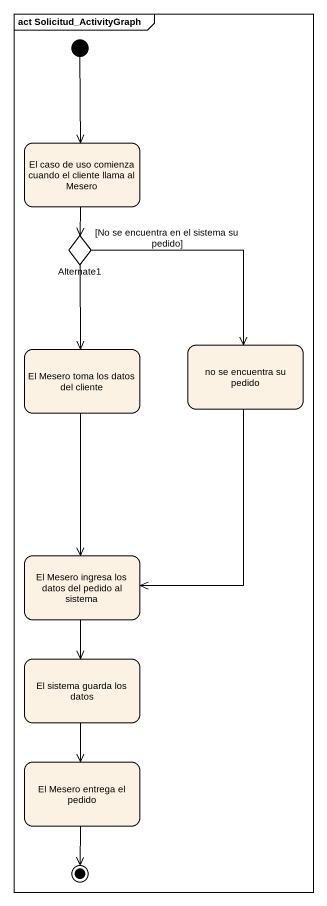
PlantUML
@startuml
mainframe act Solicitud_ActivityGraph
hide empty description
state "El caso de uso comienza cuando el cliente llama al Mesero" as El_caso_de_uso_comienza
state Alternate1 <<choice>>
state "El Mesero toma los datos del cliente" as El_Mesero_toma_los_datos
state "no se encuentra su pedido" as no_se_encuentra_su_pedido
state "El Mesero ingresa los datos del pedido al sistema" as El_Mesero_ingresa_los_datos
state "El sistema guarda los datos" as El_sistema_guarda_los_datos
state "El Mesero entrega el pedido" as El_Mesero_entrega_el_pedido
[*] --> El_caso_de_uso_comienza
El_caso_de_uso_comienza --> Alternate1
Alternate1 --> El_Mesero_toma_los_datos
Alternate1 --> no_se_encuentra_su_pedido : [No se encuentra en el sistema su pedido]
El_Mesero_toma_los_datos --> El_Mesero_ingresa_los_datos
no_se_encuentra_su_pedido --> El_Mesero_ingresa_los_datos
El_Mesero_ingresa_los_datos --> El_sistema_guarda_los_datos
El_sistema_guarda_los_datos --> El_Mesero_entrega_el_pedido
El_Mesero_entrega_el_pedido --> [*]
@enduml
